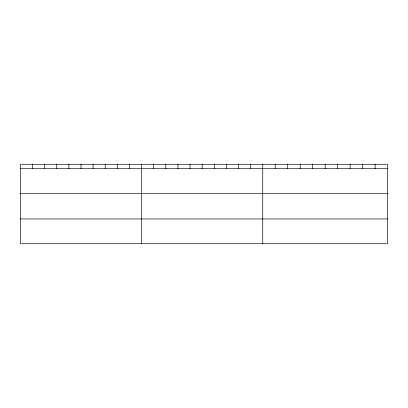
<?xml version="1.0" encoding="UTF-8"?>
<svg xmlns="http://www.w3.org/2000/svg" width="408" height="408" viewBox="0 0 408 408"><rect width="100%" height="100%" fill="white"/><g stroke="black" fill="none" stroke-linecap="round" stroke-linejoin="round"><path stroke-width="0.61" d="M387.6 193.433L387.6 164.276L20.4 164.276L20.4 243.724L387.6 243.724L387.6 193.433L20.4 193.433M20.4 168.667L387.6 168.667M20.4 218.953L387.6 218.953M375.115 164.276L375.115 168.667M362.63 164.276L362.63 168.667M350.146 164.276L350.146 168.667M337.661 164.276L337.661 168.667M325.176 164.276L325.176 168.667M312.691 164.276L312.691 168.667M300.206 164.276L300.206 168.667M287.722 164.276L287.722 168.667M275.237 164.276L275.237 168.667M262.752 164.276L262.752 243.724M250.634 164.276L250.634 168.667M238.517 164.276L238.517 168.667M226.399 164.276L226.399 168.667M214.282 164.276L214.282 168.667M202.164 164.276L202.164 168.667M190.046 164.276L190.046 168.667M177.929 164.276L177.929 168.667M165.811 164.276L165.811 168.667M153.694 164.276L153.694 168.667M141.576 164.276L141.576 243.724M129.458 164.276L129.458 168.667M117.341 164.276L117.341 168.667M105.223 164.276L105.223 168.667M93.106 164.276L93.106 168.667M80.988 164.276L80.988 168.667M68.87 164.276L68.87 168.667M56.753 164.276L56.753 168.667M44.635 164.276L44.635 168.667M32.518 164.276L32.518 168.667"/></g></svg>
